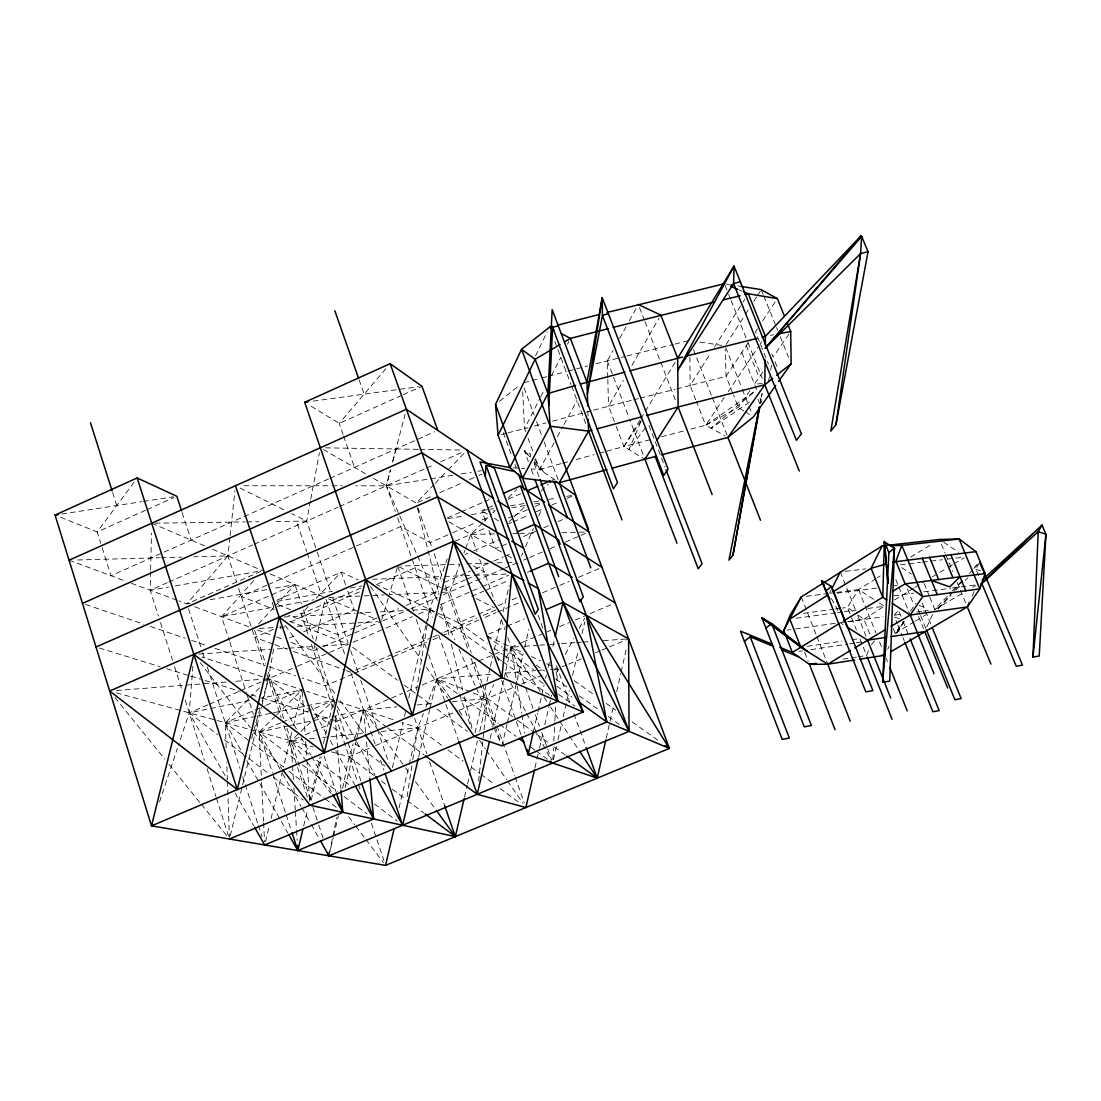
<?xml version="1.0" encoding="UTF-8"?>
<svg xmlns="http://www.w3.org/2000/svg" width="1101" height="1101" viewBox="0 0 1101 1101"><rect width="100%" height="100%" fill="white"/><g stroke="black" fill="none" stroke-linecap="round" stroke-linejoin="round"><path stroke-width="0.75" stroke-dasharray="5 3.75" d="M150.603 571.57L150.176 590.246L158.434 616.175M150.617 569.864L151.484 533.159M552.84 759.649L553.459 747.868M553.817 741.138L554.78 722.614M554.863 720.935L555.744 704.117M556.968 680.569L557.574 668.802L554.477 667.357M192.923 666.16L189.248 712.856L178.445 745.226M530.31 457.053L530.599 453.956L524.324 450.57L528.397 461.636M478.618 781.063L479.32 774.443M479.485 772.792L483.848 731.436M484.027 729.784L487.344 698.433L493.826 684.492M229.93 537.302L227.935 555.867L236.481 581.851M230.109 535.623L234.94 490.702M407.081 796.629L412.6 761.314M412.861 759.635L417.843 727.747L423.39 713.517M416.55 690.299L417.637 683.597M417.912 681.918L427.463 622.836M427.738 621.143L429.651 609.28L447.24 558.978M261.914 705.369L268.383 678.766L273.585 649.136L287.21 648.255M760.309 403.668L762.126 393.566L760.24 402.539M310.441 500.9L306.684 521.062L316.62 550.349M310.743 499.221L319.428 452.717M768.443 381.552L769.379 376.652M770.631 370.115L771.567 365.202M329.557 852.573L332.585 837.723M332.929 836.058L336.645 817.795M342.686 788.22L349.1 756.745L353.104 743.808M606.224 738.207L613.711 704.943M616.698 691.717L620.785 673.537M621.157 671.885L626.359 648.75M291.091 642.42L313.551 650.746L315.368 642.709M315.726 641.099L325.153 599.261M534.99 767.755L539.146 749.533M539.531 747.868L543.302 731.339M544.802 724.761L548.931 706.649M549.316 705.012L551.56 695.13M556.074 675.381L557.574 668.802L545.835 669.766M553.418 759.731L556.418 746.547M557.918 739.955L561.661 723.481M563.161 716.889L569.162 690.533M572.575 675.505L578.286 650.416M582.085 633.681L584.755 621.969M533.462 731.449L537.646 713.159M538.031 711.494L541.458 696.534M541.83 694.869L544.114 684.891M545.642 678.244L546.371 675.078M548.188 667.151L549.275 662.389M552.95 646.356L554.808 638.208M474.971 733.073L486.546 683.115M486.931 681.45L490.014 668.128M490.399 666.463L492.711 656.471M494.253 649.851L501.134 620.111M503.047 611.853L509.171 585.429M464.512 797L467.182 785.44M467.567 783.788L470.237 772.228M470.622 770.59L477.462 741.056M479.747 731.215L487.344 698.433L471.6 692.281M490.096 738.537L492.367 728.697M492.739 727.045L503.487 680.514M503.873 678.849L511.181 647.209L522.892 646.37M502.001 745.859L506.928 724.472M507.313 722.834L523.209 653.801M524.723 647.264L528.852 629.304M392.355 767.727L402.897 722.985M404.452 716.352L406.008 709.718M408.746 698.117L425.826 625.533M426.211 623.909L429.651 609.28L376.363 584.493M399.044 807.831L408.815 766.213M409.2 764.548L417.843 727.747L401.879 722.517M418.669 756.745L429.748 709.539M430.119 707.915L436.959 678.766L492.175 674.197M328.896 855.807L333.245 837.503M333.644 835.852L338.379 815.882M345.108 787.614L356.105 741.331M356.504 739.679L363.564 709.966L396.993 706.842M303.697 825.956L307.619 809.552M309.587 801.349L320.24 756.786M323.433 743.478L333.782 700.208L315.877 646.879M311.184 800.303L321.437 757.419M330.465 719.696L329.337 724.43L314.322 713.187M333.479 707.09L334.608 702.355M265.492 841.659L269.484 825.089M271.08 818.456L282.668 770.411M291.793 732.564L283.466 767.094L249.638 741.317M293.375 725.986L302.087 689.818L201.951 657.008M230.26 835.728L242.22 786.486M242.619 784.848L261.515 707.035M395.975 448.974L392.231 463.397L405.085 414.224M251.647 738.441L260.263 707.723M262.066 701.282L268.383 678.766L263.249 679.166M381.744 619.946L388.309 597.898M397.268 567.799L389.245 594.746L439.643 592.448M355.1 737.34L363.564 709.966L386.272 726.811M159.48 801.996L177.357 748.46M463.906 553.17L465.049 550.046M465.613 548.491L470.76 534.412L482.94 522.521M858.202 656.788L866.611 655.48L868.441 650.705M425.853 707.2L436.959 678.766L470.017 691.662M640.713 422.013L628.96 449.607L646.328 426.541M521.516 556.033L522.824 552.991M525.452 546.88L533.352 528.508M538.664 516.149L541.981 508.428M972.032 596.233L974.068 591.65M926.808 627.033L934.198 610.821M506.116 658.095L511.181 647.209L523.553 652.962M887.736 649.191L889.154 646.163M535.499 355.912L547.252 331.759M829.769 592.765L831.283 589.792M525.686 431.798L524.516 428.661L539.944 398.314M540.715 396.8L544.582 389.217M551.518 375.551L560.794 357.33M567.455 344.228L568.928 341.31M978.514 575.506L975.913 569.245L978.844 563.547M565.295 654.421L573.8 638.552M579.264 628.368L584.714 618.198M554.092 442.795L539.6 469.494L531.356 468.971M557.367 436.739L563.106 426.17M563.918 424.656L577.034 400.475M607.766 377.643L607.312 360.839L613.023 350.448M619.546 338.585L626.07 326.722M629.332 320.79L636.667 307.454M593.728 410.164L608.55 406.214L623.345 380.409M631.891 365.504L659.114 318.038M639.984 420.114L623.882 446.538L605.701 451.493M640.851 418.669L644.374 412.889M645.255 411.444L676.785 359.669M875.942 578.658L858.56 589.572L847.426 607.38L842.361 608.055M676.798 388.873L690.121 385.488L710.819 352.857M714.439 347.159L742.212 303.381M743.079 302.018L744.813 299.266M726.027 344.489L744.565 315.643M745.501 314.198L748.281 309.876M753.841 301.22L756.621 296.885M757.557 295.44L760.337 291.118M748.143 342.838L726.054 376.294L690.121 385.488L695.708 399.814M757.337 328.938L755.479 331.759L763.461 351.659M762.718 320.79L777.361 298.619M896.448 632.937L904.912 620.18M641.374 420.472L623.882 446.538L644.897 459.227L629.621 419.22M724.334 397.489L705.672 425.275L689.309 429.528M728.133 391.818L759.139 345.645M760.034 344.31L761.823 341.64M896.434 633.13L904.871 620.84M749.932 390.635L738.358 407.411L705.672 425.275L696.341 401.397M762.773 372.042L754.446 384.098L766.42 383.299M788.949 334.098L773.122 357.027L770.645 350.875M893.269 628.478L895.196 633.254L902.806 622.258M910.417 611.248L916.142 603.004M134.102 482.1L97.205 531.989L100.769 543.33M871.386 644.608L874.703 640.686M385.832 368.766L339.204 423.403L343.017 434.413M894.177 615.239L897.439 611.454M253.698 580.53L221.562 616.684L229.325 640.507M937.983 608.578L952.599 592.255M953.714 591.003L962.714 580.956M969.458 573.428L972.83 569.657M973.958 568.405L977.33 564.634M258.57 623.923L274.177 607.05L221.562 616.684L294.958 584.576L301.371 603.678M275.333 605.798L294.958 584.576L273.296 588.443M929.822 597.279L934.804 609.472L951.305 592.035M952.475 590.783L964.256 578.328M974.867 567.111L977.22 564.62M308.184 606.72L301.234 613.986L308.734 636.364M316.276 598.242L341.255 572.093L357.963 579.8M938.245 608.688L951.195 595.132M955.902 590.205L960.609 585.278M965.316 580.337L967.669 577.874M434.055 484.509L416.233 503.033L371.89 477.462M435.253 483.27L447.089 470.953M448.258 469.728L464.773 452.566M226.187 747.799L225.333 722.765L248.73 698.832M249.886 697.649L260.29 687.038M266.07 681.134L268.383 678.766L308.872 709.099M275.553 715.939L259.175 732.055L261.543 780.513M276.723 714.783L300.876 691.015M484.165 521.337L491.473 514.195M492.684 513.011L495.12 510.63L491.734 511.208M508.359 497.693L516.782 489.477M509.185 521.626L512.887 518.076M514.126 516.906L525.246 506.267M541.114 491.101L548.408 484.123M549.619 482.967L553.266 479.472M293.416 779.618L291.022 740.794L312.01 720.866L290.54 725.421M313.221 719.724L333.782 700.208L336.273 704.723M499.551 401.259L519.603 385.226M749.354 402.237L711.053 428.206L754.846 391.295L705.672 425.275L725.132 435.886M882.919 607.064L863.941 619.271L847.742 621.556M877.387 577.75L880.277 575.933M894.466 599.935L913.39 588.306M914.848 587.411L923.588 582.044M910.623 557.092L930.799 544.761M895.196 633.254L914.27 621.804M915.729 620.923L925.996 614.757M932.272 576.841L946.764 568.185M948.209 567.318L952.558 564.717M954.003 563.85L964.132 557.78M934.804 609.472L962.535 593.26M972.747 587.273L975.665 585.567M145.607 510.272L97.205 531.989L55.05 515.062M147.162 509.57L173.71 497.666M401.659 395.369L339.204 423.403L309.009 404.92M403.227 394.667L421.972 386.258M328.525 478.976L110.967 575.727L101.278 544.954M330.052 478.288L434.689 431.757M167.283 582.69L150.176 590.246L168.577 587.039M168.838 582.002L252.638 544.954M254.18 544.266L337.938 507.231M339.493 506.543L425.206 468.654M426.761 467.966L434.523 464.526M440.73 461.787L464.016 451.493M260.896 571.35L186.95 603.871L178.954 600.912M417.802 502.345L433.477 495.464M439.739 492.697L463.246 482.362M469.521 479.609L477.352 476.169M478.921 475.481L482.059 474.104M266.841 585.264L241.298 596.467L274.163 609.472M268.396 584.576L400.64 526.595L430.202 542.587L450.997 533.517M447.433 517.869L459.86 512.433M461.415 511.759L483.146 502.249M484.701 501.561L489.353 499.524M276.833 600.238L341.255 572.093L345.563 584.7M492.697 505.937L481.825 510.685L486.381 523.347M508.222 499.152L520.649 493.73M452.539 532.843L475.715 522.727M481.894 520.03L488.073 517.346M455.222 541.183L484.908 528.26M508.483 517.993L513.204 515.942M514.773 515.254L527.351 509.777M535.21 506.35L544.637 502.249M360.756 588.099L301.234 613.986L296.637 612.142M508.566 523.828L511.648 522.48M513.19 521.805L528.618 515.103M536.338 511.745L544.045 508.387M551.766 505.042L559.487 501.684M567.194 498.326L571.818 496.317M273.447 629.318L254.771 637.438L273.433 644.195M290.595 621.872L361.224 591.168M377.643 584.039L415.063 567.772L441.377 581.011M465.035 554.546L467.856 553.321M473.774 550.748L500.033 539.352M289.398 638.002L297.27 634.589M303.573 631.864L354.178 609.926L347.723 591.017M506.419 543.949L495.519 548.67L488.665 529.677M523.539 536.531L536.049 531.109M543.88 527.709L548.573 525.672M557.973 521.599L567.373 517.539M444.295 582.484L470.622 571.102M475.274 569.093L492.367 561.703M493.922 561.028L503.267 556.982M504.836 556.308L511.07 553.61M354.825 627.542L338.09 634.782L288.751 615.239M356.38 626.868L379.804 616.753M381.359 616.078L398.534 608.66M406.131 605.385L438.583 591.361M444.859 588.65L465.283 579.842M466.852 579.154L473.127 576.442M474.696 575.768L484.123 571.694L472.508 565.432M313.551 650.746L321.437 647.347M323.006 646.672L352.926 633.749M354.494 633.075L381.263 621.528M382.831 620.854L409.269 609.445M410.824 608.77L437.276 597.361M443.497 594.664L503.171 568.914M504.74 568.24L511.029 565.529M512.598 564.854L517.319 562.817M523.553 560.12L528.205 558.111M529.76 557.436L542.201 552.083M549.963 548.725L557.739 545.367M565.501 542.022L579.498 535.981M581.039 535.306L585.704 533.297M207.869 704.846L189.248 712.856L227.329 779.522L226.737 762.401M209.424 704.172L238.903 691.469M240.445 690.809L262.176 681.45M263.717 680.776L296.031 666.862M297.559 666.201L348.522 644.25L287.072 620.262M353.187 642.241L384.29 628.836M385.845 628.162L412.435 616.698M418.697 614L434.303 607.284M440.51 604.614L480.834 587.232M482.389 586.572L508.758 575.204M471.765 596.329L483.793 591.154M485.293 590.508L509.378 580.144M527.489 572.341L530.517 571.034M248.289 740.285L225.292 722.751L264.474 705.947M266.043 705.273L302.087 689.818L261.157 698.185M412.71 610.174L429.651 609.28L458.525 622.739L476.857 614.881M478.385 614.22L493.675 607.669M498.258 605.701L505.951 602.398M512.103 599.77L516.713 597.788M355.472 670.179L431.22 637.713M432.789 637.039L442.258 632.979M443.841 632.304L476.981 618.101M483.298 615.39L497.501 609.307M352.623 674.101L325.318 685.799L301.977 677.886M354.192 673.427L390.236 657.999M393.36 656.65L426.514 642.447M432.831 639.75L439.134 637.039M442.203 635.731L482.169 618.611M485.252 617.289L496.083 612.651M497.638 611.991L520.842 602.041M542.587 592.737L558.179 586.049M559.735 585.388L569.093 581.383M578.452 577.378L598.834 568.639M280.934 722.765L259.175 732.055L281.842 772.296M282.489 722.105L333.782 700.208L334.057 703.498M488.748 634.052L505.717 626.813M507.258 626.152L524.227 618.913M286.755 742.611L298.908 737.45M305.211 734.766L328.869 724.706M335.172 722.022L402.512 693.369M407.095 691.414L417.018 687.23M422.385 684.918L477.063 661.715M478.605 661.054L522.135 642.557M522.769 642.241L541.472 634.286M547.156 631.919L550.83 630.309M559.68 626.593L569.066 622.602M575.328 619.946L586.283 615.28M590.053 613.629L612.087 604.27M331.442 751.9L349.1 756.745L374.106 746.203M375.661 745.542L457.328 711.081M458.911 710.42L515.433 686.57M521.681 683.941L541.967 675.381M554.45 670.11L557.574 668.802L560.34 670.77M562.308 666.793L567.043 664.798M568.625 664.137L584.411 657.476M595.448 652.81L600.183 650.815M601.765 650.154L608.082 647.484M609.651 646.824L628.602 638.841M561.083 463.645L539.6 469.494L533.49 461.925M562.735 463.191L567.689 461.842M575.961 459.599L594.141 454.644M600.747 452.841L604.05 451.947M508.001 432.817L527.819 427.78M534.412 426.018L545.945 422.935M552.537 421.174L592.077 410.604M523.925 382.666L530.462 380.946M532.1 380.519L540.274 378.386M541.912 377.946L546.812 376.666M548.449 376.239L566.437 371.532M568.075 371.106L587.686 365.972M595.861 363.825L625.464 356.339M650.058 439.739L623.882 446.538L615.032 423.266M661.508 436.753L687.671 429.954M614.441 421.724L608.55 406.214L631.85 400.282M633.515 399.869L638.511 398.59M640.176 398.177L675.133 389.286M501.395 434.482L506.35 433.23M627.116 355.926L673.33 344.475M674.968 344.062L688.18 340.787M288.889 725.765L259.175 732.055L296.967 760.75M313.675 720.522L330.3 716.999M331.965 716.655L363.564 709.966L378.551 730.637M225.292 722.751L255.253 716.531M256.918 716.173L271.906 713.063M273.571 712.719L305.335 706.113M307 705.769L333.782 700.208L306.918 691.4M249.693 700.525L189.248 712.856L217.764 734.684M770.466 335.365L773.838 334.732M277.177 601.38L332.419 591.292M350.503 588.003L362.009 585.897M277.48 606.445L313.923 599.77M190.267 603.279L186.95 603.871L227.935 555.867L193.707 556.803M210.153 599.715L266.635 589.627M175.265 585.87L260.786 570.951M488.555 509.557L481.825 510.685L487.385 514.098M490.234 509.268L493.606 508.703M510.437 505.854L527.255 503.019M533.875 501.905L538.788 501.065M548.642 499.4L556.858 498.024M566.698 496.358L571.625 495.519M447.722 518.654L462.957 516.066M471.421 514.635L490.041 511.483M511.635 507.836L526.484 505.318M534.742 503.928L541.348 502.813M452.869 475.233L386.396 485.816L355.774 485.802M461.209 473.898L471.228 472.301M477.903 471.242L481.233 470.705M843.077 659.141L849.807 658.095M851.486 657.834L856.523 657.049M61.725 514.029L141.795 501.671M143.46 501.409L173.49 496.771M799.037 651.407L802.395 650.911M810.804 649.645L847.811 644.099M849.49 643.837L854.541 643.08M856.22 642.833L861.271 642.076M807.212 646.328L841.852 641.181M851.94 639.681L858.656 638.69M787.16 630.102L790.518 629.634M795.555 628.919L839.334 622.739M841.013 622.505L846.063 621.79M848.362 621.68L883.112 616.766M894.893 615.115L903.302 613.918M916.775 612.018L921.688 611.33M923.326 611.096L931.529 609.94M313.193 401.122L418.559 386.726M803.62 613.298L833.939 609.197M835.631 608.963L840.682 608.289M796.188 618.253L835.92 612.817M837.6 612.583L842.65 611.895M844.329 611.661L856.124 610.05M867.863 608.44L884.282 606.197L878.557 602.495M893.971 595.792L913.72 593.164M923.808 591.815L950.713 588.237M952.393 588.003L975.486 584.934M806.331 596.302L828.227 593.48M829.92 593.26L834.971 592.613M836.664 592.393L858.56 589.572L877.139 601.573M837.021 593.219L876.878 588.072M893.723 585.897L897.095 585.457M845.362 571.336L865.606 568.887M900.398 564.785L907.141 563.973M908.82 563.781L920.615 562.35M922.294 562.143L942.497 559.707M947.548 559.102L954.113 558.303M955.751 558.111L963.953 557.12M306.395 761.066L291.022 740.794L302.706 739.597M309.381 738.909L316.056 738.22M322.731 737.532L329.405 736.844M331.071 736.679L366.11 733.073M381.139 731.518L417.843 727.747L442.561 745.996M417.059 704.97L433.78 703.415M452.194 701.695L487.344 698.433L515.929 719.159M505.579 673.096L535.774 670.592M537.453 670.454L544.155 669.903M116.472 690.492L227.356 681.932M235.903 681.271L261.543 679.303M524.571 646.259L537.962 645.296M539.641 645.186L548.023 644.58M549.688 644.457L559.735 643.741M561.414 643.631L574.818 642.667M576.497 642.557L581.548 642.186M583.227 642.076L588.264 641.718M603.389 640.631L625.23 639.075M198.937 654.022L270.185 649.37M288.916 648.145L314.459 646.466M322.965 645.915L348.522 644.25M259.272 628.437L278.113 627.377M279.86 627.267L288.407 626.786M297.036 626.29L377.918 621.707M284.264 616.932L355.1 613.202M356.779 613.119L373.734 612.225M380.506 611.867L404.232 610.615M328.869 597.499L362.408 595.971M364.087 595.889L384.208 594.967M441.322 592.366L449.717 591.98L459.901 564.125L401.094 566.093M372.551 579.264L441.074 576.607M444.446 576.484L462.984 575.768M464.663 575.699L473.1 575.369M474.779 575.3L508.483 574.006M466.645 563.891L488.555 563.161M496.978 562.872L505.4 562.583M507.093 562.528L513.837 562.308M77.593 559.982L159.48 557.725M161.186 557.698L181.72 557.134M494.308 533.93L470.76 534.412L445.795 520.071M512.818 533.545L517.869 533.435M519.548 533.407L534.728 533.09M561.771 532.526L585.429 532.031M155.103 523.181L245.22 521.915M246.927 521.902L258.873 521.723M275.952 521.489L306.684 521.062L291.724 513.644M243.927 485.747L330.259 485.789M331.965 485.789L342.163 485.789M325.497 447.846L418.022 449.332M419.715 449.359L460.356 450.006M513.204 467.801L519.796 468.228M521.447 468.338L524.75 468.544M699.906 341.971L721.733 345.411M726.082 283.975L729.426 284.512M737.808 285.875L741.166 286.411M116.252 692.818L215.466 720.054M217.103 720.508L249.5 729.399M251.111 729.839L313.042 746.85M99.283 648.007L160.168 666.724M166.54 668.679L189.166 675.642M190.803 676.138L200.602 679.152M205.02 680.514L240.101 691.304M251.207 694.717L257.441 696.63M262.024 698.048L308.17 712.223M314.349 714.136L329.598 718.815M331.112 719.283L337.167 721.141M338.324 701.695L393.897 719.903M899.283 618.666L894.645 617.097L897.191 623.414M85.63 604.463L143.873 624.226M150.383 626.441L185.174 638.25M191.588 640.424L205.791 645.241M215.053 648.379L264.997 665.334M269.263 666.779L295.646 675.739M975.913 569.245L980.551 570.827M919.197 605.495L923.849 607.078M274.851 644.704L287.182 649.177M293.43 651.448L345.15 670.179M346.54 670.688L350.737 672.202M69.074 560.216L125.087 580.956M131.349 583.282L177.357 600.32M194.808 606.775L254.111 628.74M257.331 629.923L275.03 636.474M276.64 637.066L283.067 639.461M278.25 604.752L290.513 609.679M739.335 290.003L742.322 291.256M151.704 523.236L206.438 546.674M212.589 549.303L262.465 570.662M270.199 573.965L323.983 597.003M328.538 598.944L376.748 619.588M487.165 636.061L502.166 643.025M503.666 643.727L511.181 647.209L525.067 657.132M531.288 656.568L540.563 660.875M546.757 663.765L552.936 666.642M240.073 488.032L285.737 510.671M399.223 566.946L440.813 587.562M442.285 588.306L449.717 591.98L471.283 652.989M476.293 598.627L494.473 607.78M323.309 449.483L370.431 476.623M501.354 552.041L470.76 534.412L476.884 551.505M507.203 555.399L511.58 557.932M494.349 518.351L499.909 521.764M840.366 622.808L843.049 624.515M743.794 410.907L738.358 407.411L733.431 394.97M745.143 411.774L750.579 415.27M901.747 567.703L911.298 573.979M943.585 542.229L958.71 552.33M555.179 480.008L539.6 469.494L535.54 458.498M574.199 680.638L594.967 695.419M606.045 703.319L615.72 710.2M632.235 721.967L658.37 740.574M536.187 665.073L544.527 671.018M555.647 678.959L569.534 688.882M579.222 695.791L599.976 710.613M608.275 716.545L620.73 725.435M487.041 636.35L502.152 647.154M503.529 648.145L533.572 669.614M556.762 686.198L572.066 697.126M458.525 622.739L487.206 643.273M494.032 648.172L502.262 654.049M503.639 655.04L543.467 683.556M558.51 694.332L574.942 706.085M429.651 609.28L437.937 615.225M439.313 616.216L493.097 654.806M497.239 657.765L501.382 660.738M502.758 661.729L549.633 695.364M852.931 611.344L847.426 607.38L851.004 616.354M858.436 615.308L863.941 619.271L871.786 638.897M517.291 720.15L534.99 732.991M536.352 733.982L548.725 742.955M554.271 746.973L565.364 755.011M457.355 693.616L436.959 678.766L450.515 698.392M462.792 697.58L498.34 723.453M499.689 724.444L515.997 736.321M530.93 747.194L535.017 750.166M536.366 751.157L548.601 760.048M352.65 647.278L397.654 680.267M404.177 685.056L431.399 705.025M436.918 709.072L467.292 731.339M448.052 750.042L463.149 761.204M471.393 767.287L479.568 773.315M480.931 774.32L494.555 784.394M500.005 788.412L520.456 803.51M387.607 727.802L423.954 754.777M333.397 727.458L348.274 738.606M355.045 743.684L384.813 765.979M349.1 756.745L374.753 776.026M381.496 781.104L386.891 785.164M392.3 789.224L405.87 799.422M407.232 800.455L423.72 812.855M291.022 740.794L311.239 756.098M316.634 760.185L352.994 787.697M374.45 803.923L397.255 821.181M302.362 764.851L337.374 791.426M344.09 796.532L366.95 813.887M288.861 771.209L323.942 797.936M325.29 798.968L338.778 809.249M224.563 739.872L246.28 756.497M248.991 758.575L267.97 773.095M273.392 777.251L303.215 800.069M529.884 456.709L524.324 450.57L529.416 456.874M534.329 461.636L544.348 472.701L532.567 456.64M114.972 697.566L164.806 759.153M169.045 764.383L200.313 803.014M201.4 804.349L227.301 836.347M200.134 662.513L250.354 727.761M253.491 731.848L281.746 768.539M307.427 762.415L331.071 793.587M348.59 816.681L354.742 824.8M355.774 826.149L365.009 838.315M366.041 839.678L383.478 862.661M285.283 625.506L335.901 694.827M339.961 700.374L364.252 733.624M379.542 732.014L404.507 766.475M405.512 767.851L410.508 774.746M415.49 781.614L435.404 809.111M459.227 710.998L463.094 716.613M479.554 740.436L485.362 748.831M486.325 750.235L506.598 779.577M507.561 780.981L523.003 803.345M370.583 586.599L421.435 660.118M426.321 667.178L447.818 698.254M540.219 691.4L511.181 647.209L517.057 684.505M543.963 697.098L549.592 705.645M550.528 707.076L558.95 719.889M559.886 721.306L578.562 749.726M234.995 792.94L253.657 825.64M225.237 722.6L287.774 832.879M282.682 773.783L301.082 806.441M301.922 807.941L310.358 822.901M311.198 824.388L319.62 839.347M268.383 678.766L296.83 729.798M300.972 737.243L310.867 754.997M311.693 756.47L332.172 793.229M311.253 706.347L326.24 733.404M330.231 740.601L335.021 749.231M335.805 750.676L354.701 784.752M337.099 706.223L356.173 740.863M356.999 742.377L375.001 775.076M831.461 598.572L839.664 613.574M496.661 656.334L500.597 663.82M505.318 672.807L510.024 681.794M510.823 683.294L525.783 711.81M526.581 713.324L551.092 760.007M437.345 600.43L386.396 485.816L390.552 469.797L386.396 485.816L395.383 511.47M440.139 606.706L454.754 639.571M458.924 648.943L475.591 686.46M476.293 688.029L500.611 742.735M941.327 544.004L945.057 553.06M945.676 554.574L952.695 571.543M957.196 582.443L959.122 587.108M960.375 590.164L966.045 603.899M924.207 583.571L929.189 595.765M922.17 602.976L930.923 624.432M918.041 609.211L919.982 613.973M920.629 615.555L925.803 628.258M907.403 588.98L913.651 604.339M918.606 616.546L923.505 628.588M895.815 579.608L898.278 585.663M898.884 587.163L909.564 613.491M899.173 611.784L902.38 619.712M903.026 621.308L909.481 637.245M897.824 624.983L902.283 636.034M902.93 637.603L904.196 640.754M761.259 289.673L763.186 294.449M763.833 296.031L775.888 325.896M776.522 327.451L777.774 330.561M780.292 336.782L788.577 357.316M775.021 361.747L778.187 369.619M764.066 353.201L768.374 363.922M858.56 589.572L875.942 632.91M879.548 641.883L881.929 647.815M886.181 658.412L887.447 661.591M840.297 571.942L857.032 613.808M857.665 615.376L866.336 637.066M725.022 285.242L728.105 292.949M728.724 294.49L730.569 299.114M731.188 300.656L747.29 340.966M747.923 342.521L762.291 378.483M746.313 345.604L759.029 377.45M851.596 617.854L856.427 629.951M860.06 639.048L866.611 655.48M741.826 352.416L756.896 390.263M759.979 397.97L762.429 404.136M758.011 399.264L759.924 404.026M725.697 347.462L741.689 387.758M742.308 389.327L748.46 404.796M749.065 406.324L752.093 413.962M732.812 393.415L726.054 376.294L725.201 349.306M801.267 596.948L816.309 635.126M816.928 636.667L827.773 664.206M693.506 349.76L711.838 396.415M712.457 397.97L727.954 437.427M804.68 652.177L808.258 661.329M639.516 307.606L644.374 320.116M644.98 321.685L675.642 400.626M648.971 425.413L664.853 466.741M607.312 360.839L629.015 417.651M554.821 341.489L571.02 384.497M571.625 386.093L586.269 425M524.076 387.896L534.178 415.16M536.545 421.532L541.857 435.858M544.224 442.23L558.097 479.651M527.998 438.088L533.214 452.222M534.15 463.59L539.476 478.027M531.343 469.632L534.302 477.696M503.281 432.721L512.034 456.585M514.951 464.539L516.121 467.719M538.128 615.184L543.412 629.731M556.445 665.678L569.823 702.562M573.91 713.82L585.581 745.983M479.664 559.267L494.487 600.609M501.395 619.891L504.85 629.538M507.726 637.575L525.012 685.813M525.59 687.423L533.077 708.328M535.375 714.769L539.421 726.027M541.72 732.454L551.518 759.8M501.726 680.528L521.819 736.982M474.71 662.678L481.839 682.881M482.389 684.437L514.566 775.448M515.13 777.045L524.2 802.725M417.912 507.781L431.895 547.376M434.152 553.762L443.731 580.888M445.437 585.704L468.242 650.278M471.104 658.384L494.569 724.802M495.133 726.412L500.859 742.625M359.077 379.721L364.156 394.158M397.626 517.883L432.473 617.331M438.68 635.029L458.979 692.956M459.544 694.566L471.379 728.353M397.736 566.203L413.494 611.427M416.288 619.436L426.335 648.296M428.578 654.71L458.209 739.748M343.567 435.982L354.481 467.43M414.499 718.017L426.789 753.745M429.596 761.864L444.694 805.739M317.184 551.973L330.685 591.746M332.832 598.077L347.971 642.654M350.724 650.746L358.458 673.509M360.66 680.005L388.818 762.91M326.061 599.261L345.673 657.173M351.095 673.165L375.111 744.056M380.616 760.296L383.919 770.039M297.353 523.787L306.656 551.298M307.207 552.922L320.914 593.398M303.518 610.05L313.179 638.841M337.057 709.966L361.1 781.559M311.418 644.346L332.86 708.287M335.544 716.324L357.797 782.687M358.348 784.311L359.972 789.169M371.395 823.218L383.905 860.5M324.066 755.919L335.86 791.385M272.126 602.288L273.695 607.009M279.971 625.891L281.016 629.043M254.648 630.35L265.781 664.164M268.451 672.271L284.306 720.398M286.893 728.243L310.757 800.73M312.89 807.212L318.23 823.41M318.753 825.034L324.093 841.233M238.614 588.347L264.185 666.05M266.814 674.005L281.182 717.687M283.852 725.793L307.867 798.762M229.848 642.103L246.528 693.272M247.051 694.896L253.381 714.288M256.01 722.366L272.401 772.641M272.938 774.264L285.627 813.226M286.164 814.85L291.448 831.076M182.105 512.502L191.092 540.096M188.532 608.77L202.171 651.076M202.68 652.659L204.731 659.004M207.291 666.931L240.032 768.47M242.66 776.618L244.752 783.128M245.275 784.752L257.868 823.809M258.405 825.433L262.079 836.829M160.498 622.643L172.472 660.187M174.55 666.724L182.174 690.657M185.216 700.181L204.401 760.378M207.016 768.567L215.892 796.422M216.402 798.06L228.939 837.379M112.646 492.532L116.775 505.524M417.472 508.029L438.955 594.499M441.432 604.49L449.236 635.896M451.286 644.14L462.737 690.272M464.374 696.85L472.563 729.812M517.332 686.198L521.571 713.09M521.833 714.755L524.723 733.073M363.564 709.966L365.738 733.486M366.523 741.881L369.757 776.783M335.117 716.682L337.663 748.253M337.801 749.932L340.925 788.729M302.211 691.511L305.183 735.041M305.624 741.413L306.766 757.997M306.876 759.676L309.642 800.193M293.926 787.876L295.288 809.772M295.385 811.465L296.444 828.461M296.541 830.168L297.174 840.366M522.7 391.529L524.516 428.661M261.625 782.178L263.538 821.195M263.621 822.887L264.529 841.577M227.412 781.27L229.407 837.324M587.92 411.017L588.085 416.04M607.821 379.322L608.55 406.214M689.928 357.082L690.121 385.488"/><path stroke-width="1.5" d="M799.298 471.077L764.796 384.758L765.112 359.889M765.291 344.874L765.401 336.314L748.308 293.774L743.822 291.889M887.957 582.911L884.557 542.022L894.452 548.064L889.732 681.079L882.644 682.276L888.879 552.661L884.337 541.486L882.782 597.279L843.297 621.047M1032.944 657.077L1038.202 531.659L1042.028 525.094L1045.95 534.329L1039.22 656.017L1032.944 657.077L1045.95 534.329L1038.202 531.659L980.963 584.383M548.766 405.581L552.606 327.437L558.235 325.69M514.525 471.462L486.05 465.393L538.306 609.335L535.224 614.262L480.022 461.952L509.901 467.595L522.576 478.192L550.17 426.197L547.94 393.511L552.165 309.615L617.455 482.444L613.463 488.844L552.606 327.437M860.583 253.588L830.801 431.165L835.948 424.642L860.583 253.588L861.629 236.398L765.25 348.288L860.583 253.588L868.028 251.675L861.312 235.628L765.401 336.314L762.098 337.14M485.224 476.293L486.05 465.393M882.644 682.276L894.452 548.064L888.879 552.661M893.53 558.111L894.452 548.064M181.582 510.878L176.834 496.262L137.157 477.958L55.05 515.062L151.511 825.86L501.918 677.624L511.855 573.869L583.145 711.962L502.001 745.859L474.201 736.404L448.795 699.672M759.25 407.384L728.945 560.189L732.977 555.083L759.318 407.384M587.755 405.98L586.984 382.157L602.206 297.642L668.073 469.054L663.793 475.508L602.44 315.533L602.206 297.642L587.37 394.254L602.44 315.533L608.33 313.592M732.977 555.083L759.704 407.026M835.948 424.642L868.028 251.675M521.819 736.982L528.136 754.722L597.237 778.146L605.853 739.872M534.604 769.42L525.906 807.528L477.215 794.303L425.316 755.781M555.991 481.398L575.025 494.913L669.38 748.419L606.83 721.981L528.136 754.722L533.077 733.101M555.179 636.571L563.024 602.343L628.602 638.841L629.029 731.367L328.896 855.807L320.46 840.847M282.792 769.902L310 805.244L455.332 836.609L464.127 798.652M489.339 741.813L477.215 794.303L458.759 741.345M229.462 839.017L557.904 701.296L453.406 541.348L109.66 691.015L237.307 789.568L279.2 617.193L412.49 715.457L453.406 541.348L523.773 580.502M69.074 560.216L406.379 409.269L494.583 468.586L583.145 711.962L501.918 677.624L365.697 579.525L324.3 752.767L193.845 654.352L151.511 825.86L385.529 865.372L394.02 829.204M375.813 776.549L402.622 825.241L418.284 758.41M369.908 778.462L373.666 818.993L297.807 850.564L302.913 829.232M887.2 545.353L939.456 539.476L959.095 538.981L976.009 551.629L985.147 573.552L979.807 588.884L967.311 606.94L890.805 651.737M835.053 729.688L809.455 664.371L792.321 652.425L783.788 630.57L790.146 615.129L801.267 596.948L882.149 545.917L885.424 545.835M990.914 664.123L967.311 606.94L969.334 602.357M575.589 385.46L547.94 393.511L509.901 467.595L498.092 435.308L495.533 404.452L521.544 349.306L549.454 327.231L552.743 326.391M498.092 435.308L535.155 359.284L560.134 344.489M882.149 545.917L871.097 568.336L833.374 591.567M832.026 588.306L840.297 571.942M801.267 596.948L783.788 630.57M588.195 419.385L588.581 431.124L559.253 482.747L590.797 567.813M712.127 494.583L678.106 406.998L677.652 358.252L734.037 266.084L801.404 433.78L796.408 440.304L733.596 283.59L734.037 266.084L677.762 370.294L733.596 283.59L740.312 281.691M653.196 446.166L644.897 459.227L611.95 468.269M656.898 440.359L678.106 406.998L764.796 384.758L772.696 378.427M891.094 626.304L910.21 615.046L922.707 596.591L979.807 588.884L959.095 538.981L901.829 545.449L890.351 545.724M764.796 384.758L727.954 437.427L661.508 454.864M775.668 385.474L753.304 417.018L727.954 437.427L760.488 520.236M778.503 381.483L791.151 363.674L790.711 331.539L787.532 323.708M765.25 348.288L861.312 235.628M960.003 576.786L949.75 586.874L931.432 580.475M980.853 584.204L1042.028 525.094L982.12 580.131M776.659 375.262L791.151 363.674M825.75 591.003L831.448 586.489L872.914 690.63L865.799 691.841L821.607 580.585L831.448 586.489L847.054 627.061L867.56 640.149L890.668 697.951M744.4 641.291L750.208 636.805L773.631 646.493M765.856 628.024L771.691 623.606L807.446 651.434L761.892 617.812L804.253 726.839L811.396 725.559L771.691 623.606L761.892 617.812L800.826 647.278L827.773 664.206L850.233 721.183M827.567 595.173L789.802 619.12L800.826 647.278L792.321 652.425L779.756 647.264M800.826 647.278L838.962 623.675M816.185 663.325L809.455 664.371L827.773 664.206L850.509 650.457M854.775 647.883L885.204 629.758M892.567 591.402L905.132 583.86L985.147 573.552M564.538 341.888L570.414 338.406L608.206 328.649M412.49 715.457L304.688 402.292L390.153 363.674L421.972 386.258L437.785 430.381M82.465 603.389L421.903 452.841L493.565 498.395M95.993 647.003L437.579 496.881L508.868 539.435M503.322 493.413L520.401 485.94L544.637 502.249M526.87 491.005L537.742 486.257M540.852 484.908L550.17 480.834M517.03 531.976L534.48 524.406L557.106 538.788M530.517 571.034L548.697 563.217L572.286 577.296M545.945 609.637L563.024 602.343L629.029 731.367L580.447 599.453M385.529 865.372L669.38 748.419L586.283 615.28L606.83 721.981L579.016 702.094M580.475 384.043L624.9 372.152M885.053 564.304L871.097 568.336L882.782 597.279L886.828 599.894M892.801 562.074L976.009 551.629M607.009 469.632L559.253 482.747L522.576 478.192M550.17 426.197L588.581 431.124L591.898 430.23M596.866 428.895L641.635 416.825M646.604 415.49L678.106 406.998M629.841 370.858L682.62 357.013M656.526 456.172L644.897 459.227L676.977 543.192M613.133 327.382L713.627 302.224M557.67 325.125L598.806 314.597M607.036 312.491L724.403 283.7M685.923 356.187L757.13 338.392M723.536 299.816L740.051 295.797M745.005 294.586L748.308 293.774L777.361 298.619L784.352 315.863M778.902 333.768L790.711 331.539M827.773 664.206L854.651 659.981M859.702 659.196L884.901 655.233L881.571 655.288M55.05 515.062L58.381 514.539M867.56 640.149L886.057 637.383M891.108 636.626L924.73 631.589L947.672 688.001M892.278 603.431L910.21 615.046L967.311 606.94M304.688 402.292L308.087 401.824M731.105 284.787L734.463 285.324M741.166 286.411L761.259 289.673L777.361 298.619M771.897 644.044L740.491 631.148L782.205 739.377L789.334 738.069L750.208 636.805M781.449 649.714L798.638 656.829M730.376 286.219L737.849 289.37M638.305 304.482L660.793 315.092L677.652 358.252M549.454 327.231L553.941 329.626M561.427 333.617L570.414 338.406L586.984 382.157M528.15 582.938L538.238 588.553L557.904 701.296L467.127 450.116M511.8 541.197L523.567 548.215M576.346 579.718L615.239 602.935M497.776 501.079L509.006 508.208M563.492 542.834L601.972 567.304M548.904 505.111L588.815 531.962M665.252 745.473L669.38 748.419M566.74 756.029L597.237 778.146L586.159 747.593M518.709 738.289L524.145 742.253M549.95 761.039L552.674 763.021M425.096 813.887L455.332 836.609L444.694 805.739M365.257 735.014L391.584 771.044M436.395 810.487L455.332 836.609M579.498 751.143L597.237 778.146M254.51 827.126L264.694 844.962L342.824 812.332L341.062 790.408M288.613 834.365L297.807 850.564L297.49 845.458M332.997 794.688L342.824 812.332L336.397 792.995M355.527 786.252L373.666 818.993L361.651 783.196M824.071 585.085L821.607 580.585L829.948 599.343M979.573 562.129L983.055 570.483M983.647 571.887L1022.485 665.155L1016.223 666.215L981.762 583.324M950.837 554.629L965.783 590.783M943.75 555.482L952.929 577.708M929.45 557.175L938.644 579.539M922.239 558.042L937.24 594.636M932.217 627.584L961.173 698.598L954.897 699.727L926.45 629.855M910.21 615.046L933.992 673.661M910.128 638.841L939.167 710.599L932.877 711.755L904.843 642.337M890.007 667.949L907.21 710.861M867.244 657.063L892.044 719.242M666.064 469.921L702.08 563.698L698.213 568.763L655.301 456.832M588.581 431.124L622.01 519.906M547.94 393.511L535.155 359.284L521.544 349.306L588.429 528.962M553.858 481.054L567.373 517.539M540.082 479.637L583.282 596.797L579.979 601.765L534.893 479.307M558.4 539.614L560.134 544.321M495.533 404.452L558.689 576.649M518.447 474.091L524.282 490M520.401 485.94L606.83 721.981M390.153 363.674L501.918 677.624M334.828 310.757L358.513 378.125M385.02 773.287L402.622 825.241M235.476 485.747L324.3 752.767M327.823 852.573L328.896 855.807M291.985 832.7L297.807 850.564M137.157 477.958L237.307 789.568M90.433 422.66L112.123 490.908M527.338 749.726L528.136 754.722M884.337 541.486L887.943 583.269M901.829 545.449L895.911 561.18L905.132 583.86L922.707 596.591L901.829 545.449"/></g></svg>
